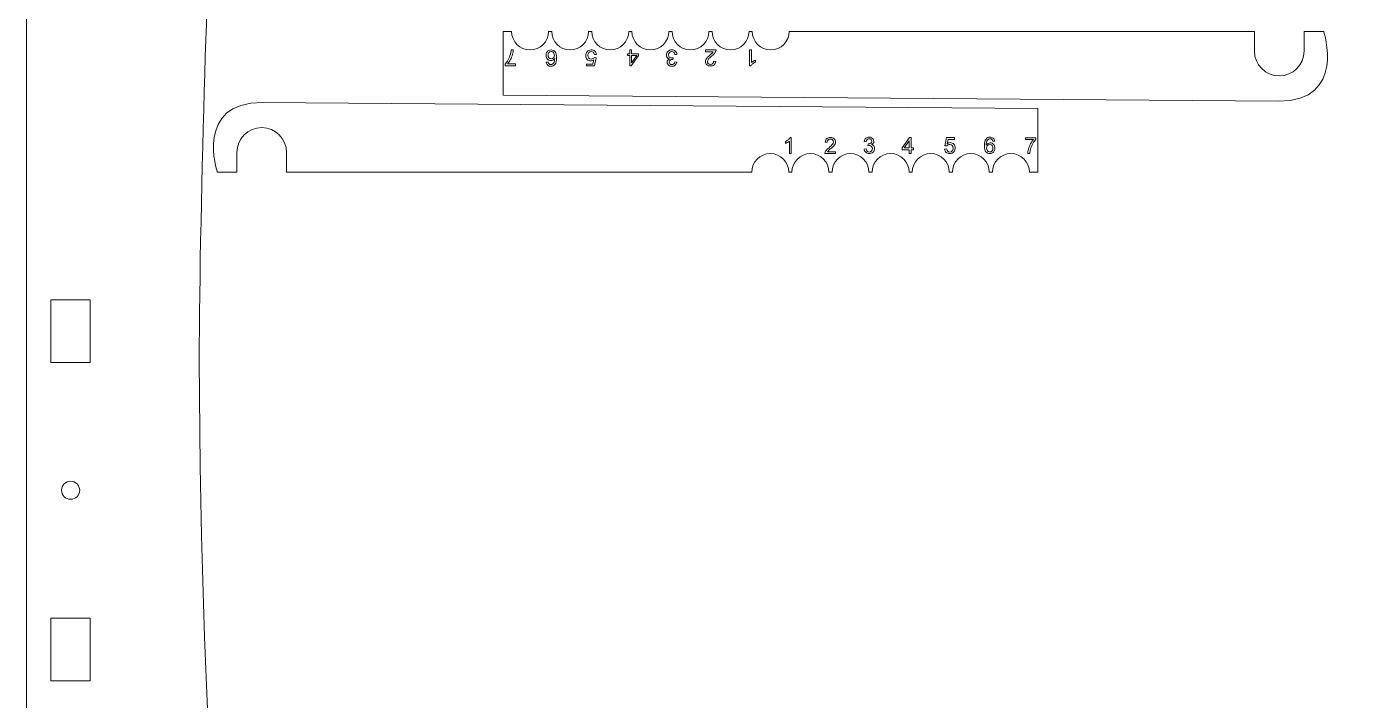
# Model space of a CAD drawing. Header units: inches. Extents: x 1 to 720, y -394 to -4.
# Drawn here: x 1.2 to 209, y -223.6 to -117.7 of the extents above; entities that cross this region are included whole.
import ezdxf

# ---------------------------------------------------------------- set-up
doc = ezdxf.new("R2010")
doc.units = ezdxf.units.IN
doc.header["$MEASUREMENT"] = 0
doc.layers.add('Layer 1', color=7, linetype='Continuous')

# ---------------------------------------------------------------- blocks, each defined once
blk = doc.blocks.new('block 208')
at = {"layer": 'Layer 1', "lineweight": 0}
blk.add_lwpolyline([(5, -170.45), (5, -160.6), (11.2, -160.6), (11.2, -170.45), (5, -170.45)], dxfattribs=at)
blk = doc.blocks.new('block 209')
at = {"layer": 'Layer 1', "lineweight": 0}
blk.add_lwpolyline([(5, -220.45), (5, -210.6), (11.2, -210.6), (11.2, -220.45), (5, -220.45)], dxfattribs=at)
blk = doc.blocks.new('block 207')
at = {"layer": 'Layer 1'}
for name in ['block 208', 'block 209']:
    blk.add_blockref(name, (0, 0), dxfattribs=at)
blk = doc.blocks.new('block 210')
at = {"layer": 'Layer 1', "lineweight": 0}
blk.add_open_spline([(6.68, -190.53), (6.68, -189.74), (7.32, -189.1), (8.1, -189.1), (8.89, -189.1), (9.53, -189.74), (9.53, -190.53), (9.53, -191.32), (8.89, -191.95), (8.1, -191.95), (7.32, -191.95), (6.68, -191.32), (6.68, -190.53)], degree=3, knots=[0, 0, 0, 0, 1, 1, 1, 2, 2, 2, 3, 3, 3, 4, 4, 4, 4], dxfattribs=at)
blk = doc.blocks.new('block 206')
at = {"layer": 'Layer 1'}
for name in ['block 207', 'block 210']:
    blk.add_blockref(name, (0, 0), dxfattribs=at)
blk = doc.blocks.new('block 176')
at = {"layer": 'Layer 1', "lineweight": 0}
for points in [[(76.07, -118.46), (77.37, -118.46)], [(83.17, -118.46), (83.67, -118.46)], [(89.47, -118.46), (89.97, -118.46)], [(95.77, -118.46), (96.27, -118.46)], [(102.07, -118.46), (102.57, -118.46)], [(108.37, -118.46), (108.87, -118.46)], [(114.67, -118.46), (115.17, -118.46)], [(120.97, -118.46), (194.05, -118.46)], [(204.93, -119.93), (204.93, -119.93)], [(96.23, -121.36), (96.23, -121.96), (97.33, -121.96), (97.33, -122.25), (96.18, -123.88), (95.92, -123.88), (95.92, -122.25), (95.58, -122.25), (95.58, -121.96), (95.92, -121.96), (95.92, -121.36), (96.23, -121.36), (96.23, -121.36)], [(96.23, -122.25), (96.23, -123.38), (97.02, -122.25), (96.23, -122.25), (96.23, -122.25)], [(204.93, -127.16), (204.93, -127.16)], [(31.14, -131.85), (31.14, -131.85)], [(139.84, -137.65), (139.84, -137.05), (138.74, -137.05), (138.74, -136.76), (139.9, -135.13), (140.15, -135.13), (140.15, -136.76), (140.49, -136.76), (140.49, -137.05), (140.15, -137.05), (140.15, -137.65), (139.84, -137.65), (139.84, -137.65)], [(139.84, -136.76), (139.84, -135.62), (139.05, -136.76), (139.84, -136.76), (139.84, -136.76)], [(31.14, -139.08), (31.14, -139.08)], [(115.11, -140.55), (42.02, -140.55)], [(121.41, -140.55), (120.91, -140.55)], [(127.71, -140.55), (127.21, -140.55)], [(134.01, -140.55), (133.51, -140.55)], [(140.31, -140.55), (139.81, -140.55)], [(146.61, -140.55), (146.11, -140.55)], [(152.91, -140.55), (152.41, -140.55)], [(160.01, -140.55), (158.71, -140.55)]]:
    blk.add_lwpolyline(points, dxfattribs=at)
for points, knots in [([(325.81, -14.01), (323.87, -14.01), (321.26, -12.79), (320.02, -11.3), (320.02, -11.3), (316.16, -6.71), (316.16, -6.71), (314.92, -5.22), (312.31, -4.01), (310.37, -4.01), (310.37, -4.01), (49.07, -4.01), (49.07, -4.01), (47.13, -4.01), (44.52, -5.22), (43.27, -6.71), (43.27, -6.71), (39.42, -11.3), (39.42, -11.3), (38.17, -12.79), (35.57, -14.01), (33.63, -14.01), (33.63, -14.01), (7.17, -14.01), (7.17, -14.01), (3.87, -14.01), (1.17, -16.71), (1.17, -20.01), (1.17, -20.01), (1.17, -386.03), (1.17, -386.03), (1.17, -389.33), (3.87, -392.03), (7.17, -392.03), (7.17, -392.03), (33.63, -392.03), (33.63, -392.03), (35.57, -392.03), (38.17, -390.81), (39.42, -389.33), (39.42, -389.33), (43.27, -384.73), (43.27, -384.73), (44.52, -383.25), (47.13, -382.03), (49.07, -382.03), (49.07, -382.03), (310.37, -382.03), (310.37, -382.03), (312.31, -382.03), (314.92, -383.25), (316.16, -384.73), (316.16, -384.73), (320.02, -389.33), (320.02, -389.33), (321.26, -390.81), (323.87, -392.03), (325.81, -392.03), (325.81, -392.03), (352.26, -392.03), (352.26, -392.03), (355.56, -392.03), (358.26, -389.33), (358.26, -386.03), (358.26, -386.03), (358.27, -20.01), (358.27, -20.01), (358.27, -16.71), (355.57, -14.01), (352.27, -14.01), (352.27, -14.01), (325.81, -14.01), (325.81, -14.01)], [0, 0, 0, 0, 1, 1, 1, 2, 2, 2, 3, 3, 3, 4, 4, 4, 5, 5, 5, 6, 6, 6, 7, 7, 7, 8, 8, 8, 9, 9, 9, 10, 10, 10, 11, 11, 11, 12, 12, 12, 13, 13, 13, 14, 14, 14, 15, 15, 15, 16, 16, 16, 17, 17, 17, 18, 18, 18, 19, 19, 19, 20, 20, 20, 21, 21, 21, 22, 22, 22, 23, 23, 23, 24, 24, 24, 24]), ([(305.02, -107.03), (305.02, -107.03), (305.02, -288.08), (305.02, -288.08), (305.02, -291.39), (302.33, -294.08), (299.02, -294.08), (299.02, -294.08), (40.22, -294.08), (40.22, -294.08), (40.22, -294.08), (40.14, -294.02), (40.14, -294.02), (36.9, -293.42), (33.98, -290.19), (33.67, -286.84), (33.67, -286.84), (28.32, -229.85), (28.32, -170.08), (28.32, -145.04), (30.05, -98.94), (30.05, -98.94), (30.18, -95.57), (30.37, -91.24), (30.47, -89.3), (30.57, -87.36), (30.86, -83.03), (31.11, -79.67), (31.11, -79.67), (33.68, -45.18), (33.68, -45.18), (33.98, -41.82), (36.92, -39.08), (40.22, -39.08), (40.22, -39.08), (299.02, -39.08), (299.02, -39.08), (302.33, -39.08), (305.02, -41.77), (305.02, -45.08), (305.02, -45.08), (305.02, -107.03), (305.02, -107.03)], [0, 0, 0, 0, 1, 1, 1, 2, 2, 2, 3, 3, 3, 4, 4, 4, 5, 5, 5, 6, 6, 6, 7, 7, 7, 8, 8, 8, 9, 9, 9, 10, 10, 10, 11, 11, 11, 12, 12, 12, 13, 13, 13, 14, 14, 14, 14]), ([(201.85, -118.46), (201.85, -118.46), (204.93, -118.46), (204.93, -118.46), (204.93, -118.46), (208.58, -129.41), (197.82, -129.41), (197.82, -129.41), (76.07, -128.46), (76.07, -128.46), (76.07, -128.46), (76.07, -118.46), (76.07, -118.46)], [0, 0, 0, 0, 1, 1, 1, 2, 2, 2, 3, 3, 3, 4, 4, 4, 4]), ([(83.17, -118.46), (83.17, -120.06), (81.87, -121.36), (80.27, -121.36), (78.67, -121.36), (77.37, -120.06), (77.37, -118.46)], [0, 0, 0, 0, 1, 1, 1, 2, 2, 2, 2]), ([(89.47, -118.46), (89.47, -120.06), (88.17, -121.36), (86.57, -121.36), (84.97, -121.36), (83.67, -120.06), (83.67, -118.46)], [0, 0, 0, 0, 1, 1, 1, 2, 2, 2, 2]), ([(95.77, -118.46), (95.77, -120.06), (94.47, -121.36), (92.87, -121.36), (91.27, -121.36), (89.97, -120.06), (89.97, -118.46)], [0, 0, 0, 0, 1, 1, 1, 2, 2, 2, 2]), ([(102.07, -118.46), (102.07, -120.06), (100.77, -121.36), (99.17, -121.36), (97.57, -121.36), (96.27, -120.06), (96.27, -118.46)], [0, 0, 0, 0, 1, 1, 1, 2, 2, 2, 2]), ([(108.37, -118.46), (108.37, -120.06), (107.07, -121.36), (105.47, -121.36), (103.87, -121.36), (102.57, -120.06), (102.57, -118.46)], [0, 0, 0, 0, 1, 1, 1, 2, 2, 2, 2]), ([(114.67, -118.46), (114.67, -120.06), (113.37, -121.36), (111.77, -121.36), (110.17, -121.36), (108.87, -120.06), (108.87, -118.46)], [0, 0, 0, 0, 1, 1, 1, 2, 2, 2, 2]), ([(120.97, -118.46), (120.97, -120.06), (119.67, -121.36), (118.07, -121.36), (116.47, -121.36), (115.17, -120.06), (115.17, -118.46)], [0, 0, 0, 0, 1, 1, 1, 2, 2, 2, 2]), ([(197.95, -125.45), (195.8, -125.45), (194.05, -123.7), (194.05, -121.55), (194.05, -121.55), (194.05, -118.46), (194.05, -118.46)], [0, 0, 0, 0, 1, 1, 1, 2, 2, 2, 2]), ([(201.85, -118.46), (201.85, -118.46), (201.85, -121.55), (201.85, -121.55), (201.85, -123.7), (200.1, -125.45), (197.95, -125.45)], [0, 0, 0, 0, 1, 1, 1, 2, 2, 2, 2]), ([(77.98, -123.55), (77.98, -123.55), (77.98, -123.85), (77.98, -123.85), (77.98, -123.85), (76.35, -123.85), (76.35, -123.85), (76.35, -123.85), (76.35, -123.61), (76.35, -123.61), (76.51, -123.44), (76.67, -123.21), (76.83, -122.93), (76.98, -122.64), (77.11, -122.35), (77.19, -122.05), (77.25, -121.84), (77.29, -121.61), (77.31, -121.36), (77.31, -121.36), (77.63, -121.36), (77.63, -121.36), (77.63, -121.56), (77.59, -121.8), (77.51, -122.08), (77.44, -122.36), (77.33, -122.63), (77.19, -122.89), (77.05, -123.15), (76.9, -123.37), (76.74, -123.55), (76.74, -123.55), (77.98, -123.55), (77.98, -123.55), (77.98, -123.55), (77.98, -123.55), (77.98, -123.55)], [0, 0, 0, 0, 1, 1, 1, 2, 2, 2, 3, 3, 3, 4, 4, 4, 5, 5, 5, 6, 6, 6, 7, 7, 7, 8, 8, 8, 9, 9, 9, 10, 10, 10, 11, 11, 11, 12, 12, 12, 12]), ([(82.82, -123.31), (82.82, -123.31), (83.13, -123.29), (83.13, -123.29), (83.16, -123.41), (83.2, -123.5), (83.25, -123.55), (83.33, -123.64), (83.44, -123.68), (83.56, -123.68), (83.66, -123.68), (83.75, -123.66), (83.82, -123.6), (83.92, -123.53), (83.99, -123.43), (84.05, -123.29), (84.11, -123.15), (84.14, -122.96), (84.14, -122.71), (84.06, -122.82), (83.97, -122.9), (83.86, -122.96), (83.76, -123.01), (83.64, -123.04), (83.53, -123.04), (83.32, -123.04), (83.14, -122.97), (83, -122.81), (82.85, -122.66), (82.78, -122.47), (82.78, -122.22), (82.78, -122.07), (82.81, -121.92), (82.88, -121.78), (82.95, -121.65), (83.04, -121.54), (83.16, -121.47), (83.28, -121.4), (83.42, -121.36), (83.57, -121.36), (83.83, -121.36), (84.04, -121.46), (84.2, -121.65), (84.37, -121.84), (84.45, -122.15), (84.45, -122.59), (84.45, -123.07), (84.36, -123.43), (84.18, -123.65), (84.02, -123.84), (83.81, -123.94), (83.54, -123.94), (83.34, -123.94), (83.18, -123.88), (83.05, -123.77), (82.93, -123.66), (82.85, -123.51), (82.82, -123.31), (82.82, -123.31), (82.82, -123.31), (82.82, -123.31)], [0, 0, 0, 0, 1, 1, 1, 2, 2, 2, 3, 3, 3, 4, 4, 4, 5, 5, 5, 6, 6, 6, 7, 7, 7, 8, 8, 8, 9, 9, 9, 10, 10, 10, 11, 11, 11, 12, 12, 12, 13, 13, 13, 14, 14, 14, 15, 15, 15, 16, 16, 16, 17, 17, 17, 18, 18, 18, 19, 19, 19, 20, 20, 20, 20]), ([(84.09, -122.22), (84.09, -122.12), (84.07, -122.01), (84.02, -121.92), (83.98, -121.82), (83.91, -121.74), (83.83, -121.69), (83.75, -121.64), (83.66, -121.62), (83.58, -121.62), (83.44, -121.62), (83.33, -121.67), (83.24, -121.77), (83.14, -121.88), (83.1, -122.02), (83.1, -122.21), (83.1, -122.38), (83.14, -122.52), (83.24, -122.62), (83.33, -122.72), (83.45, -122.77), (83.59, -122.77), (83.73, -122.77), (83.85, -122.72), (83.94, -122.62), (84.04, -122.52), (84.09, -122.39), (84.09, -122.22), (84.09, -122.22), (84.09, -122.22), (84.09, -122.22)], [0, 0, 0, 0, 1, 1, 1, 2, 2, 2, 3, 3, 3, 4, 4, 4, 5, 5, 5, 6, 6, 6, 7, 7, 7, 8, 8, 8, 9, 9, 9, 10, 10, 10, 10]), ([(90.69, -122.06), (90.69, -122.06), (90.37, -122.09), (90.37, -122.09), (90.34, -121.93), (90.29, -121.81), (90.2, -121.73), (90.11, -121.65), (90.01, -121.61), (89.88, -121.61), (89.73, -121.61), (89.61, -121.67), (89.5, -121.78), (89.4, -121.89), (89.35, -122.04), (89.35, -122.23), (89.35, -122.41), (89.4, -122.55), (89.5, -122.65), (89.6, -122.75), (89.73, -122.8), (89.89, -122.8), (89.99, -122.8), (90.08, -122.78), (90.16, -122.73), (90.24, -122.69), (90.3, -122.63), (90.35, -122.56), (90.35, -122.56), (90.64, -122.59), (90.64, -122.59), (90.64, -122.59), (90.39, -123.89), (90.39, -123.89), (90.39, -123.89), (89.14, -123.89), (89.14, -123.89), (89.14, -123.89), (89.14, -123.6), (89.14, -123.6), (89.14, -123.6), (90.14, -123.6), (90.14, -123.6), (90.14, -123.6), (90.28, -122.92), (90.28, -122.92), (90.13, -123.02), (89.97, -123.08), (89.8, -123.08), (89.58, -123.08), (89.4, -123), (89.25, -122.85), (89.09, -122.69), (89.02, -122.5), (89.02, -122.26), (89.02, -122.03), (89.09, -121.83), (89.22, -121.66), (89.38, -121.46), (89.6, -121.36), (89.88, -121.36), (90.11, -121.36), (90.3, -121.42), (90.44, -121.55), (90.59, -121.68), (90.67, -121.85), (90.69, -122.06), (90.69, -122.06), (90.69, -122.06), (90.69, -122.06)], [0, 0, 0, 0, 1, 1, 1, 2, 2, 2, 3, 3, 3, 4, 4, 4, 5, 5, 5, 6, 6, 6, 7, 7, 7, 8, 8, 8, 9, 9, 9, 10, 10, 10, 11, 11, 11, 12, 12, 12, 13, 13, 13, 14, 14, 14, 15, 15, 15, 16, 16, 16, 17, 17, 17, 18, 18, 18, 19, 19, 19, 20, 20, 20, 21, 21, 21, 22, 22, 22, 23, 23, 23, 23]), ([(103.34, -122.07), (103.34, -122.07), (103.03, -122.11), (103.03, -122.11), (102.99, -121.93), (102.93, -121.81), (102.85, -121.73), (102.76, -121.65), (102.66, -121.61), (102.53, -121.61), (102.39, -121.61), (102.26, -121.66), (102.16, -121.77), (102.06, -121.87), (102.01, -121.99), (102.01, -122.14), (102.01, -122.28), (102.06, -122.4), (102.15, -122.49), (102.25, -122.59), (102.36, -122.63), (102.51, -122.63), (102.57, -122.63), (102.64, -122.62), (102.73, -122.6), (102.73, -122.6), (102.69, -122.87), (102.69, -122.87), (102.67, -122.87), (102.65, -122.87), (102.64, -122.87), (102.51, -122.87), (102.39, -122.9), (102.28, -122.97), (102.18, -123.04), (102.13, -123.15), (102.13, -123.29), (102.13, -123.4), (102.17, -123.5), (102.24, -123.57), (102.32, -123.65), (102.42, -123.68), (102.54, -123.68), (102.66, -123.68), (102.76, -123.65), (102.84, -123.57), (102.92, -123.49), (102.97, -123.38), (103, -123.23), (103, -123.23), (103.31, -123.28), (103.31, -123.28), (103.27, -123.49), (103.18, -123.65), (103.05, -123.77), (102.91, -123.88), (102.75, -123.94), (102.55, -123.94), (102.41, -123.94), (102.28, -123.91), (102.17, -123.85), (102.05, -123.79), (101.96, -123.71), (101.9, -123.61), (101.84, -123.51), (101.81, -123.4), (101.81, -123.28), (101.81, -123.17), (101.84, -123.07), (101.9, -122.98), (101.95, -122.89), (102.04, -122.82), (102.16, -122.77), (102.01, -122.74), (101.89, -122.66), (101.81, -122.56), (101.73, -122.45), (101.68, -122.31), (101.68, -122.15), (101.68, -121.93), (101.76, -121.74), (101.93, -121.59), (102.09, -121.43), (102.29, -121.36), (102.54, -121.36), (102.76, -121.36), (102.94, -121.42), (103.09, -121.56), (103.23, -121.69), (103.32, -121.86), (103.34, -122.07), (103.34, -122.07), (103.34, -122.07), (103.34, -122.07)], [0, 0, 0, 0, 1, 1, 1, 2, 2, 2, 3, 3, 3, 4, 4, 4, 5, 5, 5, 6, 6, 6, 7, 7, 7, 8, 8, 8, 9, 9, 9, 10, 10, 10, 11, 11, 11, 12, 12, 12, 13, 13, 13, 14, 14, 14, 15, 15, 15, 16, 16, 16, 17, 17, 17, 18, 18, 18, 19, 19, 19, 20, 20, 20, 21, 21, 21, 22, 22, 22, 23, 23, 23, 24, 24, 24, 25, 25, 25, 26, 26, 26, 27, 27, 27, 28, 28, 28, 29, 29, 29, 30, 30, 30, 31, 31, 31, 31]), ([(107.82, -121.66), (107.82, -121.66), (107.82, -121.36), (107.82, -121.36), (107.82, -121.36), (109.49, -121.36), (109.49, -121.36), (109.49, -121.43), (109.48, -121.5), (109.45, -121.57), (109.41, -121.69), (109.34, -121.8), (109.25, -121.91), (109.15, -122.02), (109.02, -122.15), (108.84, -122.29), (108.57, -122.52), (108.38, -122.69), (108.28, -122.83), (108.19, -122.96), (108.14, -123.08), (108.14, -123.2), (108.14, -123.32), (108.18, -123.43), (108.27, -123.51), (108.36, -123.59), (108.47, -123.64), (108.61, -123.64), (108.76, -123.64), (108.88, -123.59), (108.97, -123.5), (109.06, -123.41), (109.11, -123.29), (109.11, -123.13), (109.11, -123.13), (109.43, -123.16), (109.43, -123.16), (109.41, -123.4), (109.32, -123.58), (109.18, -123.71), (109.04, -123.83), (108.85, -123.89), (108.61, -123.89), (108.37, -123.89), (108.17, -123.83), (108.03, -123.69), (107.89, -123.56), (107.82, -123.39), (107.82, -123.19), (107.82, -123.09), (107.84, -122.99), (107.88, -122.89), (107.92, -122.8), (107.99, -122.69), (108.09, -122.59), (108.18, -122.48), (108.34, -122.33), (108.57, -122.14), (108.75, -121.99), (108.87, -121.88), (108.92, -121.82), (108.98, -121.77), (109.02, -121.71), (109.06, -121.66), (109.06, -121.66), (107.82, -121.66), (107.82, -121.66), (107.82, -121.66), (107.82, -121.66), (107.82, -121.66)], [0, 0, 0, 0, 1, 1, 1, 2, 2, 2, 3, 3, 3, 4, 4, 4, 5, 5, 5, 6, 6, 6, 7, 7, 7, 8, 8, 8, 9, 9, 9, 10, 10, 10, 11, 11, 11, 12, 12, 12, 13, 13, 13, 14, 14, 14, 15, 15, 15, 16, 16, 16, 17, 17, 17, 18, 18, 18, 19, 19, 19, 20, 20, 20, 21, 21, 21, 22, 22, 22, 23, 23, 23, 23]), ([(114.76, -121.36), (114.76, -121.36), (115.07, -121.36), (115.07, -121.36), (115.07, -121.36), (115.07, -123.33), (115.07, -123.33), (115.14, -123.26), (115.24, -123.19), (115.36, -123.12), (115.48, -123.05), (115.59, -122.99), (115.69, -122.96), (115.69, -122.96), (115.69, -123.26), (115.69, -123.26), (115.52, -123.34), (115.36, -123.44), (115.23, -123.56), (115.11, -123.67), (115.01, -123.78), (114.96, -123.89), (114.96, -123.89), (114.76, -123.89), (114.76, -123.89), (114.76, -123.89), (114.76, -121.36), (114.76, -121.36), (114.76, -121.36), (114.76, -121.36), (114.76, -121.36)], [0, 0, 0, 0, 1, 1, 1, 2, 2, 2, 3, 3, 3, 4, 4, 4, 5, 5, 5, 6, 6, 6, 7, 7, 7, 8, 8, 8, 9, 9, 9, 10, 10, 10, 10]), ([(34.22, -140.55), (34.22, -140.55), (31.14, -140.55), (31.14, -140.55), (31.14, -140.55), (27.5, -129.6), (38.26, -129.6), (38.26, -129.6), (160.01, -130.55), (160.01, -130.55), (160.01, -130.55), (160.01, -140.55), (160.01, -140.55)], [0, 0, 0, 0, 1, 1, 1, 2, 2, 2, 3, 3, 3, 4, 4, 4, 4]), ([(34.22, -140.55), (34.22, -140.55), (34.22, -137.46), (34.22, -137.46), (34.22, -135.31), (35.97, -133.56), (38.12, -133.56)], [0, 0, 0, 0, 1, 1, 1, 2, 2, 2, 2]), ([(38.12, -133.56), (40.28, -133.56), (42.02, -135.31), (42.02, -137.46), (42.02, -137.46), (42.02, -140.55), (42.02, -140.55)], [0, 0, 0, 0, 1, 1, 1, 2, 2, 2, 2]), ([(132.74, -136.94), (132.74, -136.94), (133.05, -136.9), (133.05, -136.9), (133.08, -137.08), (133.14, -137.2), (133.23, -137.28), (133.31, -137.36), (133.42, -137.4), (133.54, -137.4), (133.69, -137.4), (133.81, -137.35), (133.91, -137.24), (134.01, -137.14), (134.06, -137.02), (134.06, -136.87), (134.06, -136.73), (134.01, -136.61), (133.92, -136.52), (133.83, -136.42), (133.71, -136.38), (133.57, -136.38), (133.51, -136.38), (133.43, -136.39), (133.35, -136.41), (133.35, -136.41), (133.38, -136.14), (133.38, -136.14), (133.4, -136.14), (133.42, -136.14), (133.43, -136.14), (133.56, -136.14), (133.68, -136.11), (133.79, -136.04), (133.89, -135.97), (133.95, -135.86), (133.95, -135.72), (133.95, -135.61), (133.91, -135.51), (133.83, -135.44), (133.75, -135.36), (133.65, -135.33), (133.53, -135.33), (133.41, -135.33), (133.31, -135.36), (133.23, -135.44), (133.15, -135.52), (133.1, -135.63), (133.08, -135.78), (133.08, -135.78), (132.77, -135.73), (132.77, -135.73), (132.8, -135.52), (132.89, -135.36), (133.02, -135.24), (133.16, -135.13), (133.33, -135.07), (133.53, -135.07), (133.66, -135.07), (133.79, -135.1), (133.91, -135.16), (134.02, -135.22), (134.11, -135.3), (134.17, -135.4), (134.23, -135.5), (134.27, -135.61), (134.27, -135.73), (134.27, -135.84), (134.24, -135.94), (134.18, -136.03), (134.12, -136.12), (134.03, -136.19), (133.92, -136.24), (134.07, -136.27), (134.18, -136.35), (134.27, -136.45), (134.35, -136.56), (134.39, -136.7), (134.39, -136.86), (134.39, -137.08), (134.31, -137.27), (134.15, -137.42), (133.99, -137.58), (133.78, -137.65), (133.54, -137.65), (133.32, -137.65), (133.13, -137.59), (132.99, -137.45), (132.84, -137.32), (132.76, -137.15), (132.74, -136.94), (132.74, -136.94), (132.74, -136.94), (132.74, -136.94)], [0, 0, 0, 0, 1, 1, 1, 2, 2, 2, 3, 3, 3, 4, 4, 4, 5, 5, 5, 6, 6, 6, 7, 7, 7, 8, 8, 8, 9, 9, 9, 10, 10, 10, 11, 11, 11, 12, 12, 12, 13, 13, 13, 14, 14, 14, 15, 15, 15, 16, 16, 16, 17, 17, 17, 18, 18, 18, 19, 19, 19, 20, 20, 20, 21, 21, 21, 22, 22, 22, 23, 23, 23, 24, 24, 24, 25, 25, 25, 26, 26, 26, 27, 27, 27, 28, 28, 28, 29, 29, 29, 30, 30, 30, 31, 31, 31, 31]), ([(153.25, -135.7), (153.25, -135.7), (152.94, -135.72), (152.94, -135.72), (152.91, -135.6), (152.87, -135.51), (152.82, -135.46), (152.74, -135.37), (152.64, -135.32), (152.51, -135.32), (152.41, -135.32), (152.33, -135.35), (152.25, -135.41), (152.16, -135.48), (152.08, -135.58), (152.02, -135.72), (151.97, -135.86), (151.94, -136.05), (151.93, -136.3), (152.01, -136.19), (152.1, -136.11), (152.21, -136.05), (152.32, -136), (152.43, -135.97), (152.55, -135.97), (152.75, -135.97), (152.93, -136.04), (153.08, -136.2), (153.22, -136.35), (153.29, -136.54), (153.29, -136.79), (153.29, -136.94), (153.26, -137.09), (153.19, -137.23), (153.12, -137.36), (153.03, -137.47), (152.91, -137.54), (152.79, -137.61), (152.65, -137.65), (152.5, -137.65), (152.24, -137.65), (152.03, -137.55), (151.87, -137.36), (151.71, -137.17), (151.63, -136.86), (151.63, -136.42), (151.63, -135.94), (151.72, -135.58), (151.9, -135.36), (152.05, -135.17), (152.27, -135.07), (152.53, -135.07), (152.73, -135.07), (152.89, -135.13), (153.02, -135.24), (153.15, -135.35), (153.22, -135.5), (153.25, -135.7), (153.25, -135.7), (153.25, -135.7), (153.25, -135.7)], [0, 0, 0, 0, 1, 1, 1, 2, 2, 2, 3, 3, 3, 4, 4, 4, 5, 5, 5, 6, 6, 6, 7, 7, 7, 8, 8, 8, 9, 9, 9, 10, 10, 10, 11, 11, 11, 12, 12, 12, 13, 13, 13, 14, 14, 14, 15, 15, 15, 16, 16, 16, 17, 17, 17, 18, 18, 18, 19, 19, 19, 20, 20, 20, 20]), ([(121.31, -137.65), (121.31, -137.65), (121, -137.65), (121, -137.65), (121, -137.65), (121, -135.68), (121, -135.68), (120.93, -135.75), (120.83, -135.82), (120.71, -135.89), (120.59, -135.96), (120.48, -136.01), (120.38, -136.05), (120.38, -136.05), (120.38, -135.75), (120.38, -135.75), (120.56, -135.67), (120.71, -135.57), (120.84, -135.45), (120.97, -135.34), (121.06, -135.23), (121.11, -135.12), (121.11, -135.12), (121.31, -135.12), (121.31, -135.12), (121.31, -135.12), (121.31, -137.65), (121.31, -137.65), (121.31, -137.65), (121.31, -137.65), (121.31, -137.65)], [0, 0, 0, 0, 1, 1, 1, 2, 2, 2, 3, 3, 3, 4, 4, 4, 5, 5, 5, 6, 6, 6, 7, 7, 7, 8, 8, 8, 9, 9, 9, 10, 10, 10, 10]), ([(128.26, -137.35), (128.26, -137.35), (128.26, -137.65), (128.26, -137.65), (128.26, -137.65), (126.59, -137.65), (126.59, -137.65), (126.58, -137.58), (126.6, -137.51), (126.62, -137.44), (126.67, -137.32), (126.73, -137.21), (126.83, -137.1), (126.92, -136.99), (127.06, -136.86), (127.23, -136.72), (127.51, -136.49), (127.69, -136.32), (127.79, -136.18), (127.89, -136.05), (127.93, -135.93), (127.93, -135.81), (127.93, -135.69), (127.89, -135.58), (127.8, -135.5), (127.71, -135.42), (127.6, -135.37), (127.46, -135.37), (127.31, -135.37), (127.19, -135.42), (127.1, -135.51), (127.01, -135.6), (126.96, -135.72), (126.96, -135.88), (126.96, -135.88), (126.65, -135.85), (126.65, -135.85), (126.67, -135.61), (126.75, -135.43), (126.89, -135.3), (127.03, -135.18), (127.23, -135.12), (127.47, -135.12), (127.71, -135.12), (127.9, -135.18), (128.04, -135.32), (128.18, -135.45), (128.25, -135.62), (128.25, -135.82), (128.25, -135.92), (128.23, -136.02), (128.19, -136.12), (128.15, -136.21), (128.08, -136.32), (127.98, -136.42), (127.89, -136.53), (127.73, -136.68), (127.51, -136.87), (127.32, -137.02), (127.2, -137.13), (127.15, -137.19), (127.1, -137.24), (127.05, -137.3), (127.02, -137.35), (127.02, -137.35), (128.26, -137.35), (128.26, -137.35), (128.26, -137.35), (128.26, -137.35), (128.26, -137.35)], [0, 0, 0, 0, 1, 1, 1, 2, 2, 2, 3, 3, 3, 4, 4, 4, 5, 5, 5, 6, 6, 6, 7, 7, 7, 8, 8, 8, 9, 9, 9, 10, 10, 10, 11, 11, 11, 12, 12, 12, 13, 13, 13, 14, 14, 14, 15, 15, 15, 16, 16, 16, 17, 17, 17, 18, 18, 18, 19, 19, 19, 20, 20, 20, 21, 21, 21, 22, 22, 22, 23, 23, 23, 23]), ([(145.38, -136.95), (145.38, -136.95), (145.71, -136.92), (145.71, -136.92), (145.73, -137.08), (145.79, -137.2), (145.87, -137.28), (145.96, -137.36), (146.07, -137.4), (146.19, -137.4), (146.34, -137.4), (146.47, -137.34), (146.57, -137.23), (146.67, -137.12), (146.73, -136.97), (146.73, -136.78), (146.73, -136.6), (146.68, -136.46), (146.58, -136.36), (146.48, -136.26), (146.35, -136.21), (146.19, -136.21), (146.09, -136.21), (146, -136.23), (145.92, -136.28), (145.83, -136.32), (145.77, -136.38), (145.73, -136.45), (145.73, -136.45), (145.44, -136.42), (145.44, -136.42), (145.44, -136.42), (145.68, -135.12), (145.68, -135.12), (145.68, -135.12), (146.94, -135.12), (146.94, -135.12), (146.94, -135.12), (146.94, -135.41), (146.94, -135.41), (146.94, -135.41), (145.93, -135.41), (145.93, -135.41), (145.93, -135.41), (145.79, -136.09), (145.79, -136.09), (145.94, -135.99), (146.1, -135.93), (146.27, -135.93), (146.49, -135.93), (146.68, -136.01), (146.83, -136.16), (146.98, -136.32), (147.05, -136.51), (147.05, -136.75), (147.05, -136.98), (146.99, -137.18), (146.85, -137.35), (146.69, -137.55), (146.47, -137.65), (146.19, -137.65), (145.96, -137.65), (145.77, -137.59), (145.63, -137.46), (145.48, -137.33), (145.4, -137.16), (145.38, -136.95), (145.38, -136.95), (145.38, -136.95), (145.38, -136.95)], [0, 0, 0, 0, 1, 1, 1, 2, 2, 2, 3, 3, 3, 4, 4, 4, 5, 5, 5, 6, 6, 6, 7, 7, 7, 8, 8, 8, 9, 9, 9, 10, 10, 10, 11, 11, 11, 12, 12, 12, 13, 13, 13, 14, 14, 14, 15, 15, 15, 16, 16, 16, 17, 17, 17, 18, 18, 18, 19, 19, 19, 20, 20, 20, 21, 21, 21, 22, 22, 22, 23, 23, 23, 23]), ([(151.98, -136.79), (151.98, -136.89), (152.01, -137), (152.05, -137.09), (152.1, -137.19), (152.16, -137.27), (152.24, -137.32), (152.32, -137.37), (152.41, -137.39), (152.5, -137.39), (152.63, -137.39), (152.74, -137.34), (152.84, -137.24), (152.93, -137.13), (152.98, -136.99), (152.98, -136.8), (152.98, -136.63), (152.93, -136.49), (152.84, -136.39), (152.74, -136.29), (152.63, -136.24), (152.49, -136.24), (152.35, -136.24), (152.23, -136.29), (152.13, -136.39), (152.03, -136.49), (151.98, -136.62), (151.98, -136.79), (151.98, -136.79), (151.98, -136.79), (151.98, -136.79)], [0, 0, 0, 0, 1, 1, 1, 2, 2, 2, 3, 3, 3, 4, 4, 4, 5, 5, 5, 6, 6, 6, 7, 7, 7, 8, 8, 8, 9, 9, 9, 10, 10, 10, 10]), ([(158.09, -135.46), (158.09, -135.46), (158.09, -135.16), (158.09, -135.16), (158.09, -135.16), (159.73, -135.16), (159.73, -135.16), (159.73, -135.16), (159.73, -135.4), (159.73, -135.4), (159.57, -135.57), (159.41, -135.8), (159.25, -136.08), (159.09, -136.37), (158.97, -136.66), (158.88, -136.96), (158.82, -137.17), (158.78, -137.4), (158.76, -137.65), (158.76, -137.65), (158.44, -137.65), (158.44, -137.65), (158.45, -137.45), (158.49, -137.21), (158.56, -136.93), (158.64, -136.65), (158.74, -136.38), (158.88, -136.12), (159.02, -135.86), (159.17, -135.64), (159.33, -135.46), (159.33, -135.46), (158.09, -135.46), (158.09, -135.46), (158.09, -135.46), (158.09, -135.46), (158.09, -135.46)], [0, 0, 0, 0, 1, 1, 1, 2, 2, 2, 3, 3, 3, 4, 4, 4, 5, 5, 5, 6, 6, 6, 7, 7, 7, 8, 8, 8, 9, 9, 9, 10, 10, 10, 11, 11, 11, 12, 12, 12, 12]), ([(115.11, -140.55), (115.11, -138.95), (116.4, -137.65), (118.01, -137.65), (119.61, -137.65), (120.91, -138.95), (120.91, -140.55)], [0, 0, 0, 0, 1, 1, 1, 2, 2, 2, 2]), ([(121.41, -140.55), (121.41, -138.95), (122.7, -137.65), (124.31, -137.65), (125.91, -137.65), (127.21, -138.95), (127.21, -140.55)], [0, 0, 0, 0, 1, 1, 1, 2, 2, 2, 2]), ([(127.71, -140.55), (127.71, -138.95), (129, -137.65), (130.61, -137.65), (132.21, -137.65), (133.51, -138.95), (133.51, -140.55)], [0, 0, 0, 0, 1, 1, 1, 2, 2, 2, 2]), ([(134.01, -140.55), (134.01, -138.95), (135.3, -137.65), (136.91, -137.65), (138.51, -137.65), (139.81, -138.95), (139.81, -140.55)], [0, 0, 0, 0, 1, 1, 1, 2, 2, 2, 2]), ([(140.31, -140.55), (140.31, -138.95), (141.6, -137.65), (143.21, -137.65), (144.81, -137.65), (146.11, -138.95), (146.11, -140.55)], [0, 0, 0, 0, 1, 1, 1, 2, 2, 2, 2]), ([(146.61, -140.55), (146.61, -138.95), (147.9, -137.65), (149.51, -137.65), (151.11, -137.65), (152.41, -138.95), (152.41, -140.55)], [0, 0, 0, 0, 1, 1, 1, 2, 2, 2, 2]), ([(152.91, -140.55), (152.91, -138.95), (154.2, -137.65), (155.81, -137.65), (157.41, -137.65), (158.71, -138.95), (158.71, -140.55)], [0, 0, 0, 0, 1, 1, 1, 2, 2, 2, 2])]:
    blk.add_open_spline(points, degree=3, knots=knots, dxfattribs=at)
at = {"layer": 'Layer 1'}
blk.add_blockref('block 206', (0, 0), dxfattribs=at)

msp = doc.modelspace()

# ---------------------------------------------------------------- block references
at = {"layer": 'Layer 1'}
msp.add_blockref('block 176', (0, 0), dxfattribs=at)

doc.saveas('drawing.dxf')
